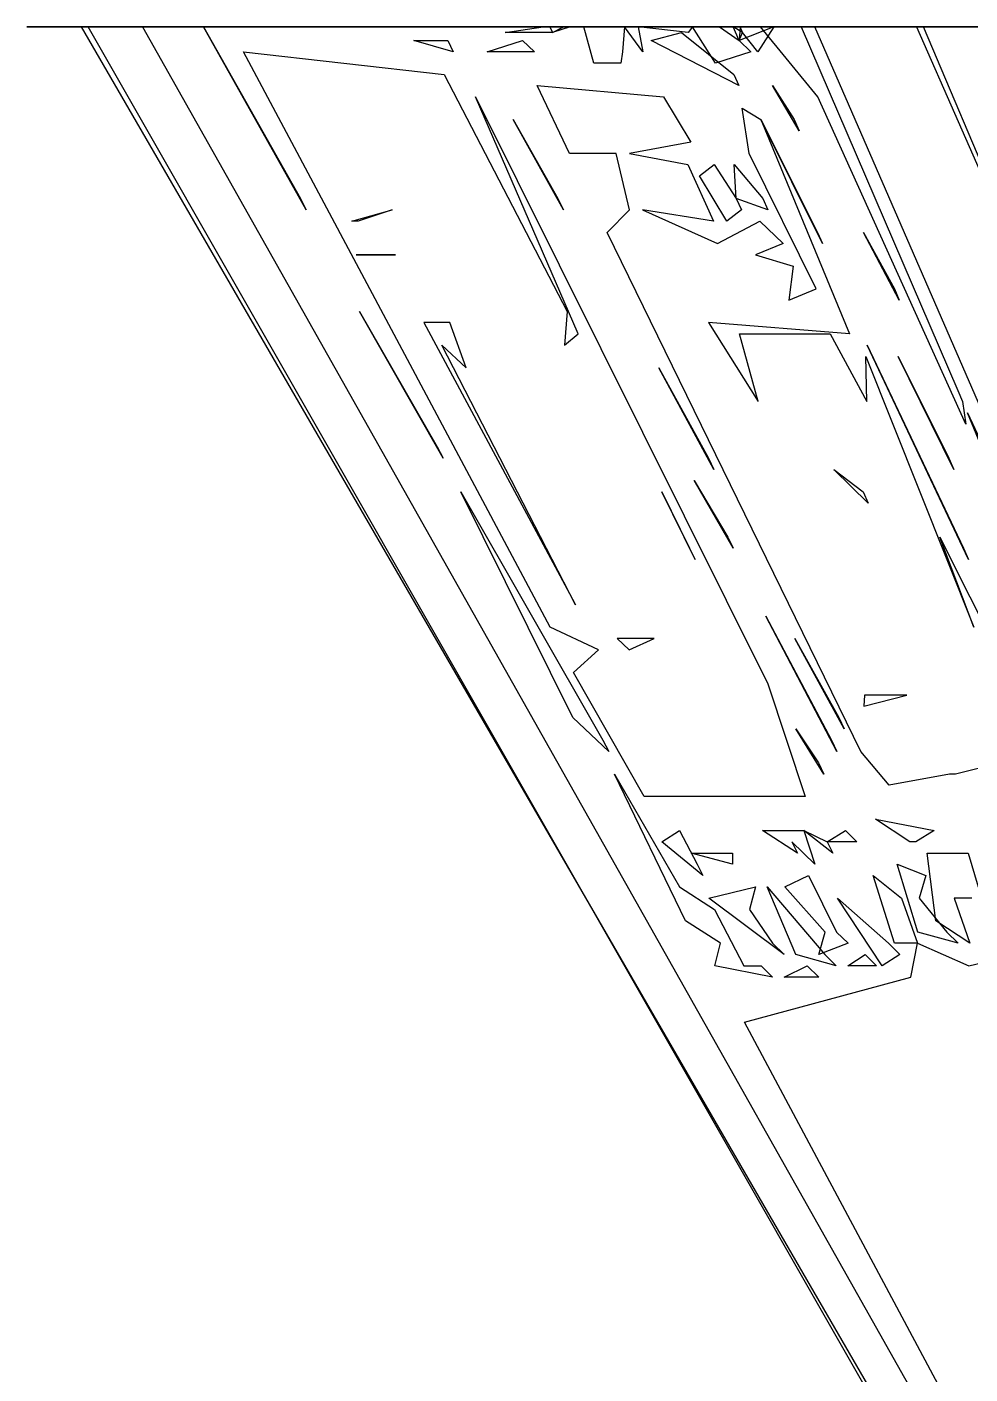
# Model space of a CAD drawing. Extents: x -11089 to 11068, y 2036 to 20000.
# Drawn here: x -11089 to -8076, y 15696 to 20000 of the extents above; entities that cross this region are included whole.
import ezdxf

# ---------------------------------------------------------------- set-up
doc = ezdxf.new("R2010")
doc.units = 0

msp = doc.modelspace()

# ---------------------------------------------------------------- linework, layer by layer
for p, q in [((-10937.5, 20000, 3407.1429), (-11089.4097, 20000, 3430.9524)), ((-11089.4097, 20000, 3430.9524), (-10959.2014, 20000, 3419.0476)), ((-10959.2014, 20000, 3597.619), (-11089.4097, 20000, 3609.5238)), ((-11089.4097, 20000, 3609.5238), (-11067.7083, 20000, 3597.619)), ((-11067.7083, 20000, 3597.619), (-10959.2014, 20000, 3597.619)), ((-10937.5, 20000, 2966.6667), (-11046.0069, 20000, 2942.8571)), ((-11046.0069, 20000, 2942.8571), (-10937.5, 20000, 2919.0476)), ((-10937.5, 20000, 3514.2857), (-11024.3056, 20000, 3526.1905)), ((-11024.3056, 20000, 3526.1905), (-11002.6042, 20000, 3514.2857)), ((-11002.6042, 20000, 3514.2857), (-10937.5, 20000, 3514.2857)), ((-10828.9931, 20000, 2930.9524), (-10980.9028, 20000, 3085.7143)), ((-10980.9028, 20000, 3085.7143), (-10937.5, 20000, 2966.6667)), ((-10959.2014, 20000, 3419.0476), (-10937.5, 20000, 3407.1429)), ((-10937.5, 20000, 4776.1905), (-10959.2014, 20000, 4716.6667)), ((-10959.2014, 20000, 4716.6667), (-10894.0972, 20000, 4728.5714)), ((-10828.9931, 20000, 4538.0952), (-10959.2014, 20000, 4466.6667)), ((-10959.2014, 20000, 4466.6667), (-10915.7986, 20000, 4490.4762)), ((-10937.5, 20000, 4419.0476), (-10959.2014, 20000, 4371.4286)), ((-10959.2014, 20000, 4371.4286), (-10894.0972, 20000, 4347.619)), ((-10894.0972, 20000, 4347.619), (-10959.2014, 20000, 4323.8095)), ((-10959.2014, 20000, 4323.8095), (-10828.9931, 20000, 4335.7143)), ((-10937.5, 20000, 2919.0476), (-10915.7986, 20000, 2788.0952)), ((-10416.6667, 20000, 4776.1905), (-10937.5, 20000, 4776.1905)), ((-10894.0972, 20000, 4430.9524), (-10937.5, 20000, 4419.0476)), ((-10915.7986, 20000, 2788.0952), (-7466.5819, 14043.2692)), ((-10872.3958, 20000, 4657.1429), (-10915.7986, 20000, 4585.7143)), ((-10915.7986, 20000, 4585.7143), (-10828.9931, 20000, 4538.0952)), ((-10915.7986, 20000, 4490.4762), (-10828.9931, 20000, 4407.1429)), ((-10785.5903, 20000, 3966.6667), (-10915.7986, 20000, 3978.5714)), ((-10915.7986, 20000, 3978.5714), (-10785.5903, 20000, 3942.8571)), ((-6087.4691, 11591.3462), (-10894.0972, 20000, 2764.2857)), ((-10894.0972, 20000, 2764.2857), (-10894.0972, 20000, 2919.0476)), ((-10894.0972, 20000, 2919.0476), (-10828.9931, 20000, 2930.9524)), ((-10894.0972, 20000, 4728.5714), (-10872.3958, 20000, 4657.1429)), ((-10872.3958, 20000, 4383.3333), (-10894.0972, 20000, 4430.9524)), ((-10828.9931, 20000, 4335.7143), (-10894.0972, 20000, 4240.4762)), ((-10894.0972, 20000, 4240.4762), (-10807.2917, 20000, 4264.2857)), ((-10720.4861, 20000, 3502.381), (-10872.3958, 20000, 3514.2857)), ((-10872.3958, 20000, 3514.2857), (-10850.6944, 20000, 3502.381)), ((-10828.9931, 20000, 4407.1429), (-10872.3958, 20000, 4383.3333)), ((-10850.6944, 20000, 3502.381), (-10720.4861, 20000, 3502.381)), ((-10742.1875, 20000, 3561.9048), (-10850.6944, 20000, 3561.9048)), ((-10850.6944, 20000, 3561.9048), (-10828.9931, 20000, 3550)), ((-10785.5903, 20000, 4204.7619), (-10850.6944, 20000, 4157.1429)), ((-10850.6944, 20000, 4157.1429), (-10742.1875, 20000, 4085.7143)), ((-10828.9931, 20000, 3550), (-10742.1875, 20000, 3561.9048)), ((-10785.5903, 20000, 3942.8571), (-10828.9931, 20000, 3919.0476)), ((-10828.9931, 20000, 3919.0476), (-10568.5764, 20000, 3883.3333)), ((-10807.2917, 20000, 4264.2857), (-10785.5903, 20000, 4204.7619)), ((-10742.1875, 20000, 4085.7143), (-10785.5903, 20000, 3966.6667)), ((-10655.3819, 20000, 2823.8095), (-10720.4861, 20000, 2800)), ((-10720.4861, 20000, 2800), (-6423.4442, 12384.6154)), ((-10698.7847, 20000, 3145.2381), (-10720.4861, 20000, 3264.2857)), ((-10720.4861, 20000, 3264.2857), (-10698.7847, 20000, 3157.1429)), ((-10525.1736, 20000, 3776.1905), (-10720.4861, 20000, 3764.2857)), ((-10720.4861, 20000, 3764.2857), (-10698.7847, 20000, 3752.381)), ((-10611.9792, 20000, 4633.3333), (-10720.4861, 20000, 4680.9524)), ((-10720.4861, 20000, 4680.9524), (-10698.7847, 20000, 4764.2857)), ((-10698.7847, 20000, 3157.1429), (-10698.7847, 20000, 3145.2381)), ((-10698.7847, 20000, 3752.381), (-10525.1736, 20000, 3776.1905)), ((-10546.875, 20000, 4383.3333), (-10698.7847, 20000, 4419.0476)), ((-10698.7847, 20000, 4419.0476), (-10677.0833, 20000, 4490.4762)), ((-10698.7847, 20000, 4764.2857), (-10481.7708, 20000, 4764.2857)), ((-10677.0833, 20000, 4490.4762), (-10525.1736, 20000, 4502.381)), ((-10026.0417, 20000, 2716.6667), (-10655.3819, 20000, 2823.8095)), ((-10481.7708, 20000, 4502.381), (-10655.3819, 20000, 4514.2857)), ((-10655.3819, 20000, 4514.2857), (-10611.9792, 20000, 4633.3333)), ((-10546.875, 20000, 1776.1905), (-10633.6806, 20000, 2752.381)), ((-10633.6806, 20000, 2752.381), (-9331.5972, 20000, 2550)), ((-10546.875, 20000, 4002.381), (-10633.6806, 20000, 4026.1905)), ((-10633.6806, 20000, 4026.1905), (-10329.8611, 20000, 4026.1905)), ((-10481.7708, 20000, 4121.4286), (-10633.6806, 20000, 4133.3333)), ((-10633.6806, 20000, 4133.3333), (-10481.7708, 20000, 4145.2381)), ((-10568.5764, 20000, 4145.2381), (-10633.6806, 20000, 4228.5714)), ((-10633.6806, 20000, 4228.5714), (-10633.6806, 20000, 4300)), ((-10633.6806, 20000, 4300), (-10568.5764, 20000, 4311.9048)), ((-10568.5764, 20000, 4311.9048), (-10633.6806, 20000, 4359.5238)), ((-10633.6806, 20000, 4359.5238), (-10546.875, 20000, 4383.3333)), ((-10568.5764, 20000, 3930.9524), (-10611.9792, 20000, 3966.6667)), ((-10611.9792, 20000, 3966.6667), (-10460.0694, 20000, 3966.6667)), ((-10568.5764, 20000, 3061.9048), (-10590.2778, 20000, 2919.0476)), ((-10590.2778, 20000, 2919.0476), (-10525.1736, 20000, 2895.2381)), ((-10546.875, 20000, 2990.4762), (-10568.5764, 20000, 3061.9048)), ((-10481.7708, 20000, 1621.4286), (-10568.5764, 20000, 1633.3333)), ((-10568.5764, 20000, 1633.3333), (-10568.5764, 20000, 1752.381)), ((-10568.5764, 20000, 1752.381), (-10308.1597, 20000, 1752.381)), ((-10568.5764, 20000, 3585.7143), (-10329.8611, 20000, 3585.7143)), ((-10329.8611, 20000, 3585.7143), (-10568.5764, 20000, 3597.619)), ((-10568.5764, 20000, 3597.619), (-10568.5764, 20000, 3585.7143)), ((-10568.5764, 20000, 3883.3333), (-9917.5347, 20000, 3930.9524)), ((-10438.3681, 20000, 3835.7143), (-10568.5764, 20000, 3835.7143)), ((-10568.5764, 20000, 3835.7143), (-10416.6667, 20000, 3788.0952)), ((-10481.7708, 20000, 3942.8571), (-10568.5764, 20000, 3930.9524)), ((-10481.7708, 20000, 4145.2381), (-10568.5764, 20000, 4145.2381)), ((-10525.1736, 20000, 4502.381), (-10568.5764, 20000, 4466.6667)), ((-10568.5764, 20000, 4466.6667), (-10308.1597, 20000, 4430.9524)), ((-10394.9653, 20000, 4597.619), (-10568.5764, 20000, 4585.7143)), ((-10568.5764, 20000, 4585.7143), (-10351.5625, 20000, 4573.8095)), ((-9483.5069, 20000, 2823.8095), (-10546.875, 20000, 2990.4762)), ((-9244.7917, 20000, 1692.8571), (-10546.875, 20000, 1776.1905)), ((-10546.875, 20000, 3954.7619), (-10481.7708, 20000, 3942.8571)), ((-10525.1736, 20000, 3954.7619), (-10546.875, 20000, 3954.7619)), ((-10525.1736, 20000, 4002.381), (-10546.875, 20000, 4002.381)), ((-10460.0694, 20000, 4085.7143), (-10546.875, 20000, 4097.619)), ((-10546.875, 20000, 4097.619), (-10481.7708, 20000, 4121.4286)), ((-10481.7708, 20000, 4764.2857), (-10546.875, 20000, 4669.0476)), ((-10546.875, 20000, 4669.0476), (-10351.5625, 20000, 4657.1429)), ((-10525.1736, 20000, 2895.2381), (-9049.4792, 20000, 2657.1429)), ((-10196.7001, 19415.8654), (-10525.1736, 20000, 1621.4286)), ((-10525.1736, 20000, 1621.4286), (-10215.6367, 19451.9231)), ((-10460.0694, 20000, 3966.6667), (-10525.1736, 20000, 3954.7619)), ((-10416.6667, 20000, 3990.4762), (-10525.1736, 20000, 4002.381)), ((-9874.1319, 20000, 4609.5238), (-10503.4722, 20000, 4680.9524)), ((-10503.4722, 20000, 4680.9524), (-10373.2639, 20000, 4764.2857)), ((-10004.3403, 20000, 3704.7619), (-10503.4722, 20000, 3740.4762)), ((-10503.4722, 20000, 3740.4762), (-10243.0556, 20000, 3716.6667)), ((-10351.5625, 20000, 3788.0952), (-10503.4722, 20000, 3811.9048)), ((-10503.4722, 20000, 3811.9048), (-10438.3681, 20000, 3835.7143)), ((-10373.2639, 20000, 1728.5714), (-10481.7708, 20000, 1740.4762)), ((-10481.7708, 20000, 1740.4762), (-10481.7708, 20000, 1657.1429)), ((-10481.7708, 20000, 1657.1429), (-10416.6667, 20000, 1645.2381)), ((-10460.0694, 20000, 1621.4286), (-10481.7708, 20000, 1621.4286)), ((-10481.7708, 20000, 3621.4286), (-10373.2639, 20000, 3621.4286)), ((-10460.0694, 20000, 3633.3333), (-10481.7708, 20000, 3621.4286)), ((-10373.2639, 20000, 4085.7143), (-10481.7708, 20000, 4061.9048)), ((-10481.7708, 20000, 4061.9048), (-10460.0694, 20000, 4085.7143)), ((-10438.3681, 20000, 4454.7619), (-10481.7708, 20000, 4502.381)), ((-10351.5625, 20000, 1657.1429), (-10460.0694, 20000, 1704.7619)), ((-10460.0694, 20000, 1704.7619), (-10373.2639, 20000, 1728.5714)), ((-10416.6667, 20000, 1645.2381), (-10460.0694, 20000, 1621.4286)), ((-10373.2639, 20000, 3621.4286), (-10460.0694, 20000, 3633.3333)), ((-10308.1597, 20000, 4192.8571), (-10460.0694, 20000, 4180.9524)), ((-10460.0694, 20000, 4180.9524), (-10264.7569, 20000, 4169.0476)), ((-10243.0556, 20000, 3716.6667), (-10438.3681, 20000, 3680.9524)), ((-10438.3681, 20000, 3680.9524), (-10264.7569, 20000, 3669.0476)), ((-10329.8611, 20000, 4026.1905), (-10438.3681, 20000, 4014.2857)), ((-10438.3681, 20000, 4014.2857), (-10416.6667, 20000, 3990.4762)), ((-10308.1597, 20000, 4430.9524), (-10438.3681, 20000, 4454.7619)), ((-10351.5625, 20000, 4657.1429), (-10438.3681, 20000, 4645.2381)), ((-10438.3681, 20000, 4645.2381), (-10351.5625, 20000, 4633.3333)), ((-10351.5625, 20000, 4633.3333), (-10438.3681, 20000, 4621.4286)), ((-10438.3681, 20000, 4621.4286), (-10394.9653, 20000, 4597.619)), ((-10373.2639, 20000, 4764.2857), (-10416.6667, 20000, 4776.1905)), ((-10416.6667, 20000, 3788.0952), (-10394.9653, 20000, 3776.1905)), ((-10394.9653, 20000, 3776.1905), (-9982.6389, 20000, 3811.9048)), ((-10264.7569, 20000, 4061.9048), (-10394.9653, 20000, 4073.8095)), ((-10394.9653, 20000, 4073.8095), (-10286.4583, 20000, 4073.8095)), ((-10177.9514, 20000, 4073.8095), (-10394.9653, 20000, 4121.4286)), ((-10394.9653, 20000, 4121.4286), (-10373.2639, 20000, 4085.7143)), ((-10221.3542, 20000, 4216.6667), (-10394.9653, 20000, 4228.5714)), ((-10394.9653, 20000, 4228.5714), (-10308.1597, 20000, 4192.8571)), ((-10308.1597, 20000, 1752.381), (-10351.5625, 20000, 1657.1429)), ((-10329.8611, 20000, 3823.8095), (-10351.5625, 20000, 3788.0952)), ((-10351.5625, 20000, 4573.8095), (-10329.8611, 20000, 4609.5238)), ((-10199.6528, 20000, 4371.4286), (-10351.5625, 20000, 4371.4286)), ((-10351.5625, 20000, 4371.4286), (-10069.4444, 20000, 4323.8095)), ((-10112.8472, 20000, 4085.7143), (-10351.5625, 20000, 4145.2381)), ((-10351.5625, 20000, 4145.2381), (-10199.6528, 20000, 4121.4286)), ((-10199.6528, 20000, 3800), (-10329.8611, 20000, 3823.8095)), ((-10329.8611, 20000, 4609.5238), (-10286.4583, 20000, 4573.8095)), ((-10177.9514, 20000, 1669.0476), (-10308.1597, 20000, 1716.6667)), ((-10308.1597, 20000, 1716.6667), (-10221.3542, 20000, 1740.4762)), ((-10199.6528, 20000, 4538.0952), (-10308.1597, 20000, 4550)), ((-10308.1597, 20000, 4550), (-10221.3542, 20000, 4538.0952)), ((-10221.3542, 20000, 4538.0952), (-10308.1597, 20000, 4514.2857)), ((-10308.1597, 20000, 4514.2857), (-10286.4583, 20000, 4502.381)), ((-10286.4583, 20000, 4073.8095), (-10264.7569, 20000, 4061.9048)), ((-10286.4583, 20000, 4573.8095), (-10112.8472, 20000, 4573.8095)), ((-10286.4583, 20000, 4502.381), (-10199.6528, 20000, 4538.0952)), ((-10264.7569, 20000, 3669.0476), (-10243.0556, 20000, 3657.1429)), ((-10112.8472, 20000, 3942.8571), (-10264.7569, 20000, 3954.7619)), ((-10264.7569, 20000, 3954.7619), (-10134.5486, 20000, 3954.7619)), ((-10112.8472, 20000, 4050), (-10264.7569, 20000, 4050)), ((-10264.7569, 20000, 4050), (-10134.5486, 20000, 4061.9048)), ((-10069.4444, 20000, 4323.8095), (-10264.7569, 20000, 4300)), ((-10264.7569, 20000, 4300), (-10221.3542, 20000, 4216.6667)), ((-10264.7569, 20000, 4169.0476), (-10243.0556, 20000, 4204.7619)), ((-10199.6528, 20000, 4764.2857), (-10264.7569, 20000, 4752.381)), ((-10264.7569, 20000, 4752.381), (-10047.7431, 20000, 4669.0476)), ((-10243.0556, 20000, 3657.1429), (-9982.6389, 20000, 3657.1429)), ((-9982.6389, 20000, 3657.1429), (-10243.0556, 20000, 3692.8571)), ((-10243.0556, 20000, 3692.8571), (-10004.3403, 20000, 3704.7619)), ((-10134.5486, 20000, 4478.5714), (-10243.0556, 20000, 4466.6667)), ((-10243.0556, 20000, 4466.6667), (-10134.5486, 20000, 4466.6667)), ((-10069.4444, 20000, 4454.7619), (-10243.0556, 20000, 4442.8571)), ((-10243.0556, 20000, 4442.8571), (-10134.5486, 20000, 4419.0476)), ((-10243.0556, 20000, 4204.7619), (-9917.5347, 20000, 4240.4762)), ((-10221.3542, 20000, 1740.4762), (-10177.9514, 20000, 1680.9524)), ((-10177.9514, 20000, 3871.4286), (-10221.3542, 20000, 3859.5238)), ((-10221.3542, 20000, 3859.5238), (-10069.4444, 20000, 3847.619)), ((-10134.5486, 20000, 4419.0476), (-10221.3542, 20000, 4395.2381)), ((-10221.3542, 20000, 4395.2381), (-10199.6528, 20000, 4371.4286)), ((-10069.4444, 20000, 3847.619), (-10199.6528, 20000, 3800)), ((-10112.8472, 20000, 3978.5714), (-10199.6528, 20000, 4026.1905)), ((-10199.6528, 20000, 4026.1905), (-10026.0417, 20000, 4002.381)), ((-10199.6528, 20000, 4121.4286), (-10177.9514, 20000, 4085.7143)), ((-10177.9514, 20000, 4716.6667), (-10199.6528, 20000, 4764.2857)), ((-10091.1458, 20000, 1716.6667), (-10177.9514, 20000, 1728.5714)), ((-10177.9514, 20000, 1728.5714), (-10069.4444, 20000, 1740.4762)), ((-10177.9514, 20000, 1680.9524), (-10177.9514, 20000, 1669.0476)), ((-9960.9375, 20000, 3847.619), (-10177.9514, 20000, 3871.4286)), ((-10177.9514, 20000, 4085.7143), (-10177.9514, 20000, 4073.8095)), ((-10069.4444, 20000, 4371.4286), (-10177.9514, 20000, 4371.4286)), ((-10177.9514, 20000, 4371.4286), (-10091.1458, 20000, 4383.3333)), ((-10091.1458, 20000, 4776.1905), (-10177.9514, 20000, 4716.6667)), ((-10134.5486, 20000, 3954.7619), (-10112.8472, 20000, 3942.8571)), ((-10134.5486, 20000, 4061.9048), (-10112.8472, 20000, 4050)), ((-10112.8472, 20000, 4573.8095), (-10134.5486, 20000, 4478.5714)), ((-10134.5486, 20000, 4466.6667), (-10112.8472, 20000, 4514.2857)), ((-10047.7431, 20000, 4692.8571), (-10134.5486, 20000, 4692.8571)), ((-10134.5486, 20000, 4692.8571), (-10091.1458, 20000, 4776.1905)), ((-10047.7431, 20000, 1657.1429), (-10112.8472, 20000, 1657.1429)), ((-10112.8472, 20000, 1657.1429), (-10091.1458, 20000, 1716.6667)), ((-10047.7431, 20000, 3990.4762), (-10112.8472, 20000, 3978.5714)), ((-10112.8472, 20000, 4514.2857), (-10069.4444, 20000, 4454.7619)), ((-10026.0417, 20000, 4180.9524), (-10112.8472, 20000, 4085.7143)), ((-10091.1458, 20000, 4383.3333), (-10069.4444, 20000, 4371.4286)), ((-10069.4444, 20000, 1740.4762), (-10047.7431, 20000, 1669.0476)), ((-9895.8333, 20000, 4335.7143), (-10069.4444, 20000, 4383.3333)), ((-10069.4444, 20000, 4383.3333), (-9939.2361, 20000, 4454.7619)), ((-10047.7431, 20000, 1669.0476), (-10047.7431, 20000, 1657.1429)), ((-10026.0417, 20000, 4002.381), (-10047.7431, 20000, 3990.4762)), ((-10047.7431, 20000, 4657.1429), (-10047.7431, 20000, 4692.8571)), ((-10047.7431, 20000, 4669.0476), (-10047.7431, 20000, 4657.1429)), ((-9982.6389, 20000, 2740.4762), (-10026.0417, 20000, 2716.6667)), ((-9895.8333, 20000, 4204.7619), (-10026.0417, 20000, 4180.9524)), ((-9939.2361, 20000, 4454.7619), (-10026.0417, 20000, 4454.7619)), ((-10026.0417, 20000, 4454.7619), (-10004.3403, 20000, 4550)), ((-9939.2361, 20000, 4561.9048), (-10026.0417, 20000, 4597.619)), ((-10026.0417, 20000, 4597.619), (-9917.5347, 20000, 4609.5238)), ((-9917.5347, 20000, 1669.0476), (-10004.3403, 20000, 1669.0476)), ((-10004.3403, 20000, 1669.0476), (-10004.3403, 20000, 1716.6667)), ((-10004.3403, 20000, 1716.6667), (-9939.2361, 20000, 1728.5714)), ((-10004.3403, 20000, 4550), (-9895.8333, 20000, 4526.1905)), ((-9939.2361, 20000, 2704.7619), (-9982.6389, 20000, 2740.4762)), ((-9982.6389, 20000, 3811.9048), (-9960.9375, 20000, 3847.619)), ((-9939.2361, 20000, 3942.8571), (-9982.6389, 20000, 4002.381)), ((-9982.6389, 20000, 4002.381), (-9982.6389, 20000, 4157.1429)), ((-9982.6389, 20000, 4157.1429), (-9895.8333, 20000, 4204.7619)), ((-8962.6736, 20000, 2550), (-9939.2361, 20000, 2704.7619)), ((-9939.2361, 20000, 1728.5714), (-9852.4306, 20000, 1692.8571)), ((-9830.7292, 20000, 4692.8571), (-9939.2361, 20000, 4680.9524)), ((-9939.2361, 20000, 4680.9524), (-9830.7292, 20000, 4645.2381)), ((-9895.8333, 20000, 3954.7619), (-9939.2361, 20000, 3942.8571)), ((-9917.5347, 20000, 4573.8095), (-9939.2361, 20000, 4561.9048)), ((-9895.8333, 20000, 1680.9524), (-9917.5347, 20000, 1669.0476)), ((-9917.5347, 20000, 3930.9524), (-9830.7292, 20000, 3859.5238)), ((-9852.4306, 20000, 4169.0476), (-9917.5347, 20000, 3966.6667)), ((-9917.5347, 20000, 3966.6667), (-9895.8333, 20000, 3954.7619)), ((-9917.5347, 20000, 4240.4762), (-9895.8333, 20000, 4204.7619)), ((-9895.8333, 20000, 4526.1905), (-9917.5347, 20000, 4347.619)), ((-9917.5347, 20000, 4347.619), (-9895.8333, 20000, 4335.7143)), ((-9917.5347, 20000, 4609.5238), (-9917.5347, 20000, 4573.8095)), ((-9852.4306, 20000, 1692.8571), (-9895.8333, 20000, 1680.9524)), ((-9765.625, 20000, 1692.8571), (-9895.8333, 20000, 1716.6667)), ((-9895.8333, 20000, 1716.6667), (-9722.2222, 20000, 1716.6667)), ((-9895.8333, 20000, 4204.7619), (-9852.4306, 20000, 4169.0476)), ((-9830.7292, 20000, 4645.2381), (-9874.1319, 20000, 4609.5238)), ((-9743.9236, 20000, 1669.0476), (-9852.4306, 20000, 1645.2381)), ((-9852.4306, 20000, 1645.2381), (-9809.0278, 20000, 1692.8571)), ((-9830.7292, 20000, 3859.5238), (-9852.4306, 20000, 3716.6667)), ((-9852.4306, 20000, 3716.6667), (-9722.2222, 20000, 3680.9524)), ((-9743.9236, 20000, 4657.1429), (-9852.4306, 20000, 4657.1429)), ((-9852.4306, 20000, 4657.1429), (-9765.625, 20000, 4669.0476)), ((-9809.0278, 20000, 4776.1905), (-9830.7292, 20000, 4692.8571)), ((-9700.5208, 20000, 3704.7619), (-9830.7292, 20000, 3752.381)), ((-9830.7292, 20000, 3752.381), (-9570.3125, 20000, 3728.5714)), ((-9722.2222, 20000, 4109.5238), (-9830.7292, 20000, 4252.381)), ((-9830.7292, 20000, 4252.381), (-9678.8194, 20000, 4311.9048)), ((-9678.8194, 20000, 4311.9048), (-9830.7292, 20000, 4395.2381)), ((-9830.7292, 20000, 4395.2381), (-9765.625, 20000, 4430.9524)), ((-9765.625, 20000, 4430.9524), (-9830.7292, 20000, 4526.1905)), ((-9830.7292, 20000, 4526.1905), (-9787.3264, 20000, 4550)), ((-9809.0278, 20000, 1692.8571), (-9787.3264, 20000, 1680.9524)), ((-9722.2222, 20000, 4764.2857), (-9809.0278, 20000, 4776.1905)), ((-9787.3264, 20000, 1680.9524), (-9743.9236, 20000, 1669.0476)), ((-9765.625, 20000, 3930.9524), (-9787.3264, 20000, 4050)), ((-9787.3264, 20000, 4050), (-9722.2222, 20000, 4109.5238)), ((-9787.3264, 20000, 4550), (-9461.8056, 20000, 4550)), ((-9743.9236, 20000, 1692.8571), (-9765.625, 20000, 1692.8571)), ((-9722.2222, 20000, 3680.9524), (-9765.625, 20000, 3633.3333)), ((-9765.625, 20000, 3633.3333), (-9309.8958, 20000, 3609.5238)), ((-9570.3125, 20000, 3919.0476), (-9765.625, 20000, 3930.9524)), ((-9613.7153, 20000, 4609.5238), (-9765.625, 20000, 4633.3333)), ((-9765.625, 20000, 4633.3333), (-9635.4167, 20000, 4621.4286)), ((-9765.625, 20000, 4669.0476), (-9743.9236, 20000, 4657.1429)), ((-9657.1181, 20000, 1645.2381), (-9743.9236, 20000, 1669.0476)), ((-9743.9236, 20000, 1669.0476), (-9657.1181, 20000, 1657.1429)), ((-9722.2222, 20000, 1716.6667), (-9743.9236, 20000, 1692.8571)), ((-9592.0139, 20000, 4716.6667), (-9743.9236, 20000, 4728.5714)), ((-9743.9236, 20000, 4728.5714), (-9722.2222, 20000, 4764.2857)), ((-9657.1181, 20000, 4573.8095), (-9743.9236, 20000, 4585.7143)), ((-9743.9236, 20000, 4585.7143), (-9635.4167, 20000, 4573.8095)), ((-9570.3125, 20000, 3526.1905), (-9722.2222, 20000, 3538.0952)), ((-9722.2222, 20000, 3538.0952), (-9526.9097, 20000, 3526.1905)), ((-9635.4167, 20000, 3800), (-9722.2222, 20000, 3811.9048)), ((-9722.2222, 20000, 3811.9048), (-9635.4167, 20000, 3811.9048)), ((-9570.3125, 20000, 3716.6667), (-9700.5208, 20000, 3704.7619)), ((-9678.8194, 20000, 3847.619), (-9700.5208, 20000, 3883.3333)), ((-9700.5208, 20000, 3883.3333), (-9613.7153, 20000, 3907.1429)), ((-9396.7014, 20000, 4657.1429), (-9700.5208, 20000, 4669.0476)), ((-9700.5208, 20000, 4669.0476), (-9592.0139, 20000, 4680.9524)), ((-9592.0139, 20000, 4776.1905), (-9678.8194, 20000, 4764.2857)), ((-9678.8194, 20000, 4764.2857), (-9483.5069, 20000, 4704.7619)), ((-9440.1042, 20000, 4442.8571), (-9678.8194, 20000, 4407.1429)), ((-9678.8194, 20000, 4407.1429), (-9657.1181, 20000, 4383.3333)), ((-9592.0139, 20000, 3847.619), (-9678.8194, 20000, 3847.619)), ((-9657.1181, 20000, 1657.1429), (-9657.1181, 20000, 1645.2381)), ((-9570.3125, 20000, 1633.3333), (-9657.1181, 20000, 1645.2381)), ((-9657.1181, 20000, 1645.2381), (-9613.7153, 20000, 1669.0476)), ((-9505.2083, 20000, 3657.1429), (-9657.1181, 20000, 3669.0476)), ((-9657.1181, 20000, 3669.0476), (-9526.9097, 20000, 3669.0476)), ((-9657.1181, 20000, 4383.3333), (-9440.1042, 20000, 4419.0476)), ((-9635.4167, 20000, 4573.8095), (-9657.1181, 20000, 4573.8095)), ((-9483.5069, 20000, 4704.7619), (-9635.4167, 20000, 4692.8571)), ((-9635.4167, 20000, 4692.8571), (-9592.0139, 20000, 4716.6667)), ((-9483.5069, 20000, 3788.0952), (-9635.4167, 20000, 3788.0952)), ((-9635.4167, 20000, 3788.0952), (-9548.6111, 20000, 3823.8095)), ((-9635.4167, 20000, 3811.9048), (-9635.4167, 20000, 3800)), ((-9548.6111, 20000, 4323.8095), (-9635.4167, 20000, 4300)), ((-9635.4167, 20000, 4300), (-9613.7153, 20000, 4288.0952)), ((-9635.4167, 20000, 4621.4286), (-9613.7153, 20000, 4609.5238)), ((-9613.7153, 20000, 1669.0476), (-9592.0139, 20000, 1657.1429)), ((-9613.7153, 20000, 3907.1429), (-9613.7153, 20000, 3859.5238)), ((-9613.7153, 20000, 3859.5238), (-9592.0139, 20000, 3847.619)), ((-9613.7153, 20000, 4288.0952), (-9548.6111, 20000, 4288.0952)), ((-9592.0139, 20000, 1657.1429), (-9548.6111, 20000, 1704.7619)), ((-9526.9097, 20000, 3526.1905), (-9592.0139, 20000, 3490.4762)), ((-9592.0139, 20000, 3490.4762), (-9526.9097, 20000, 3478.5714)), ((-9418.4028, 20000, 4692.8571), (-9592.0139, 20000, 4776.1905)), ((-9592.0139, 20000, 4680.9524), (-9570.3125, 20000, 4669.0476)), ((-9548.6111, 20000, 1704.7619), (-9570.3125, 20000, 1633.3333)), ((-9440.1042, 20000, 3478.5714), (-9570.3125, 20000, 3573.8095)), ((-9570.3125, 20000, 3573.8095), (-9570.3125, 20000, 3526.1905)), ((-9570.3125, 20000, 3728.5714), (-9570.3125, 20000, 3716.6667)), ((-9548.6111, 20000, 3835.7143), (-9570.3125, 20000, 3919.0476)), ((-9570.3125, 20000, 4669.0476), (-9396.7014, 20000, 4657.1429)), ((-9561.6992, 19982), (-9440.1042, 20000, 1633.3333)), ((-9409.9262, 19982), (-9561.6992, 19982)), ((-9114.5833, 20000, 3430.9524), (-9548.6111, 20000, 3442.8571)), ((-9548.6111, 20000, 3442.8571), (-9526.9097, 20000, 3430.9524)), ((-9548.6111, 20000, 3823.8095), (-9483.5069, 20000, 3800)), ((-9483.5069, 20000, 3871.4286), (-9548.6111, 20000, 3835.7143)), ((-9548.6111, 20000, 4288.0952), (-9548.6111, 20000, 4323.8095)), ((-9526.9097, 20000, 3430.9524), (-9114.5833, 20000, 3430.9524)), ((-9526.9097, 20000, 3478.5714), (-9505.2083, 20000, 3466.6667)), ((-9526.9097, 20000, 3669.0476), (-9505.2083, 20000, 3657.1429)), ((-9505.2083, 20000, 3466.6667), (-8897.5694, 20000, 3490.4762)), ((-9266.4931, 20000, 3776.1905), (-9505.2083, 20000, 3835.7143)), ((-9505.2083, 20000, 3835.7143), (-9440.1042, 20000, 3847.619)), ((-9201.3889, 20000, 2740.4762), (-9483.5069, 20000, 2823.8095)), ((-9375, 20000, 3692.8571), (-9483.5069, 20000, 3692.8571)), ((-9483.5069, 20000, 3692.8571), (-9396.7014, 20000, 3728.5714)), ((-9483.5069, 20000, 3800), (-9483.5069, 20000, 3788.0952)), ((-9440.1042, 20000, 3847.619), (-9483.5069, 20000, 3871.4286)), ((-9266.4931, 20000, 3550), (-9461.8056, 20000, 3561.9048)), ((-9461.8056, 20000, 3561.9048), (-9375, 20000, 3526.1905)), ((-9461.8056, 20000, 4550), (-9375, 20000, 4502.381)), ((-9440.1042, 20000, 1633.3333), (-9418.4028, 20000, 1609.5238)), ((-8897.5694, 20000, 3490.4762), (-9440.1042, 20000, 3478.5714)), ((-9396.7014, 20000, 3728.5714), (-9440.1042, 20000, 3764.2857)), ((-9440.1042, 20000, 3764.2857), (-9353.2986, 20000, 3788.0952)), ((-9375, 20000, 4502.381), (-9440.1042, 20000, 4442.8571)), ((-9440.1042, 20000, 4419.0476), (-9309.8958, 20000, 4371.4286)), ((-9266.4931, 20000, 4561.9048), (-9440.1042, 20000, 4561.9048)), ((-9440.1042, 20000, 4561.9048), (-9288.1944, 20000, 4573.8095)), ((-9418.4028, 20000, 1609.5238), (-9409.9262, 19982)), ((-9396.7014, 20000, 4740.4762), (-9418.4028, 20000, 4692.8571)), ((-9353.2986, 20000, 1609.5238), (-9409.9262, 19982)), ((-9409.9262, 19982), (-9375, 20000, 1657.1429)), ((-9396.7014, 20000, 3514.2857), (-9266.4931, 20000, 3550)), ((-9375, 20000, 3526.1905), (-9396.7014, 20000, 3514.2857)), ((-9006.0764, 20000, 4597.619), (-9396.7014, 20000, 4633.3333)), ((-9396.7014, 20000, 4633.3333), (-9201.3889, 20000, 4716.6667)), ((-9353.2986, 20000, 4704.7619), (-9396.7014, 20000, 4740.4762)), ((-9375, 20000, 1657.1429), (-9375, 20000, 1621.4286)), ((-9375, 20000, 1621.4286), (-9353.2986, 20000, 1609.5238)), ((-9353.2986, 20000, 3704.7619), (-9375, 20000, 3692.8571)), ((-9114.5833, 20000, 3692.8571), (-9375, 20000, 3692.8571)), ((-9375, 20000, 3692.8571), (-9244.7917, 20000, 3776.1905)), ((-9201.3889, 20000, 4716.6667), (-9353.2986, 20000, 4704.7619)), ((-9353.2986, 20000, 3788.0952), (-9266.4931, 20000, 3740.4762)), ((-9266.4931, 20000, 3740.4762), (-9353.2986, 20000, 3704.7619)), ((-9266.4931, 20000, 4395.2381), (-9353.2986, 20000, 4407.1429)), ((-9353.2986, 20000, 4407.1429), (-9201.3889, 20000, 4430.9524)), ((-9244.7917, 20000, 4478.5714), (-9353.2986, 20000, 4502.381)), ((-9353.2986, 20000, 4502.381), (-9244.7917, 20000, 4514.2857)), ((-9331.5972, 20000, 2550), (-9049.4792, 20000, 2550)), ((-9223.0903, 20000, 1609.5238), (-9331.5972, 20000, 1609.5238)), ((-9331.5972, 20000, 1609.5238), (-9331.5972, 20000, 1669.0476)), ((-9331.5972, 20000, 1669.0476), (-9309.8958, 20000, 1633.3333)), ((-9277.7611, 19884.6154), (-9309.8958, 20000, 1609.5238)), ((-9309.8958, 20000, 1609.5238), (-9223.0903, 20000, 1609.5238)), ((-9309.8958, 20000, 1633.3333), (-9223.0903, 20000, 1633.3333)), ((-9309.8958, 20000, 3609.5238), (-9288.1944, 20000, 3597.619)), ((-9309.8958, 20000, 4371.4286), (-9266.4931, 20000, 4395.2381)), ((-9288.1944, 20000, 3597.619), (-8897.5694, 20000, 3609.5238)), ((-9288.1944, 20000, 4573.8095), (-9266.4931, 20000, 4561.9048)), ((-9049.4792, 20000, 3740.4762), (-9266.4931, 20000, 3704.7619)), ((-9266.4931, 20000, 3704.7619), (-9136.2847, 20000, 3704.7619)), ((-9049.4792, 20000, 3788.0952), (-9266.4931, 20000, 3776.1905)), ((-9179.6875, 20000, 1716.6667), (-9244.7917, 20000, 1692.8571)), ((-9244.7917, 20000, 3776.1905), (-9049.4792, 20000, 3776.1905)), ((-9157.9861, 20000, 4133.3333), (-9244.7917, 20000, 4145.2381)), ((-9244.7917, 20000, 4145.2381), (-9071.1806, 20000, 3800)), ((-9244.7917, 20000, 4514.2857), (-9223.0903, 20000, 4478.5714)), ((-9223.0903, 20000, 4478.5714), (-9244.7917, 20000, 4478.5714)), ((-9201.3889, 20000, 4740.4762), (-9244.7917, 20000, 4764.2857)), ((-9244.7917, 20000, 4764.2857), (-9157.9861, 20000, 4752.381)), ((-9223.0903, 20000, 1633.3333), (-9201.3889, 20000, 1680.9524)), ((-9157.9861, 20000, 2764.2857), (-9201.3889, 20000, 2740.4762)), ((-9201.3889, 20000, 1680.9524), (-9114.5833, 20000, 1669.0476)), ((-9201.3889, 20000, 4430.9524), (-9157.9861, 20000, 4133.3333)), ((-9157.9861, 20000, 4776.1905), (-9201.3889, 20000, 4740.4762)), ((-9179.6875, 20000, 1609.5238), (-9186.5083, 19920.6731)), ((-9071.1806, 20000, 1680.9524), (-9179.6875, 20000, 1716.6667)), ((-9114.5833, 20000, 1669.0476), (-9179.6875, 20000, 1633.3333)), ((-9179.6875, 20000, 1633.3333), (-9092.8819, 20000, 1669.0476)), ((-9121.6624, 19920.6731), (-9179.6875, 20000, 1609.5238)), ((-9049.4792, 20000, 2716.6667), (-9157.9861, 20000, 2764.2857)), ((-9157.9861, 20000, 4704.7619), (-9092.8819, 20000, 4716.6667)), ((-9092.8819, 20000, 4716.6667), (-9157.9861, 20000, 4764.2857)), ((-9157.9861, 20000, 4764.2857), (-9027.7778, 20000, 4776.1905)), ((-9027.7778, 20000, 4776.1905), (-9157.9861, 20000, 4776.1905)), ((-9157.9861, 20000, 4752.381), (-9157.9861, 20000, 4716.6667)), ((-9157.9861, 20000, 4716.6667), (-9157.9861, 20000, 4704.7619)), ((-8976.2891, 19982), (-9136.2847, 20000, 1609.5238)), ((-9136.2847, 20000, 1609.5238), (-9121.6624, 19920.6731)), ((-9136.2847, 20000, 3704.7619), (-9114.5833, 20000, 3692.8571)), ((-9027.7778, 20000, 3728.5714), (-9136.2847, 20000, 3728.5714)), ((-9136.2847, 20000, 3728.5714), (-9049.4792, 20000, 3740.4762)), ((-9094.8643, 19956.7308), (-8997.9709, 19982)), ((-9092.8819, 20000, 1669.0476), (-9092.8819, 20000, 1621.4286)), ((-9092.8819, 20000, 1621.4286), (-8962.6736, 20000, 1633.3333)), ((-8919.2708, 20000, 1704.7619), (-9071.1806, 20000, 1680.9524)), ((-9071.1806, 20000, 3800), (-9049.4792, 20000, 3788.0952)), ((-9006.0764, 20000, 4442.8571), (-9071.1806, 20000, 4466.6667)), ((-9071.1806, 20000, 4466.6667), (-8984.375, 20000, 4454.7619)), ((-9006.0764, 20000, 2752.381), (-9049.4792, 20000, 2716.6667)), ((-9049.4792, 20000, 2657.1429), (-8962.6736, 20000, 2680.9524)), ((-9049.4792, 20000, 2550), (-8984.375, 20000, 2490.4762)), ((-8875.8681, 20000, 4085.7143), (-9049.4792, 20000, 4192.8571)), ((-9049.4792, 20000, 4192.8571), (-8919.2708, 20000, 4264.2857)), ((-9049.4792, 20000, 3776.1905), (-9049.4792, 20000, 3740.4762)), ((-9049.4792, 20000, 3740.4762), (-9027.7778, 20000, 3728.5714)), ((-8962.6736, 20000, 2680.9524), (-9006.0764, 20000, 2752.381)), ((-8897.5694, 20000, 1621.4286), (-9006.0764, 20000, 1657.1429)), ((-9006.0764, 20000, 1657.1429), (-8875.8681, 20000, 1669.0476)), ((-8789.0625, 20000, 4335.7143), (-9006.0764, 20000, 4347.619)), ((-9006.0764, 20000, 4347.619), (-9006.0764, 20000, 4407.1429)), ((-9006.0764, 20000, 4407.1429), (-8897.5694, 20000, 4407.1429)), ((-8897.5694, 20000, 4478.5714), (-9006.0764, 20000, 4514.2857)), ((-9006.0764, 20000, 4514.2857), (-8940.9722, 20000, 4526.1905)), ((-8940.9722, 20000, 4526.1905), (-9006.0764, 20000, 4597.619)), ((-8940.9722, 20000, 4002.381), (-9006.0764, 20000, 4038.0952)), ((-9006.0764, 20000, 4038.0952), (-8984.375, 20000, 4133.3333)), ((-8984.375, 20000, 4454.7619), (-9006.0764, 20000, 4442.8571)), ((-8997.9709, 19982), (-8830.196, 19848.5577)), ((-8984.375, 20000, 2490.4762), (-8962.6736, 20000, 2145.2381)), ((-8810.7639, 20000, 3811.9048), (-8984.375, 20000, 3835.7143)), ((-8984.375, 20000, 3835.7143), (-8897.5694, 20000, 3895.2381)), ((-8897.5694, 20000, 3895.2381), (-8984.375, 20000, 3954.7619)), ((-8984.375, 20000, 3954.7619), (-8854.1667, 20000, 4014.2857)), ((-8984.375, 20000, 4133.3333), (-8940.9722, 20000, 4061.9048)), ((-8962.6736, 20000, 1633.3333), (-8976.2891, 19982)), ((-8940.9722, 20000, 2966.6667), (-8962.6736, 20000, 2680.9524)), ((-8962.6736, 20000, 2680.9524), (-8919.2708, 20000, 2609.5238)), ((-8919.2708, 20000, 2609.5238), (-8962.6736, 20000, 2550)), ((-8962.6736, 20000, 2145.2381), (-8919.2708, 20000, 2073.8095)), ((-8889.3897, 19884.6154), (-8962.6736, 20000, 1621.4286)), ((-8962.6736, 20000, 1621.4286), (-8897.5694, 20000, 1621.4286)), ((-8919.2708, 20000, 4264.2857), (-8962.6736, 20000, 4335.7143)), ((-8962.6736, 20000, 4335.7143), (-8897.5694, 20000, 4347.619)), ((-8897.5694, 20000, 4407.1429), (-8962.6736, 20000, 4442.8571)), ((-8962.6736, 20000, 4442.8571), (-8897.5694, 20000, 4478.5714)), ((-8962.6736, 20000, 4050), (-8940.9722, 20000, 4002.381)), ((-8940.9722, 20000, 4061.9048), (-8962.6736, 20000, 4050)), ((-8832.4653, 20000, 2669.0476), (-8940.9722, 20000, 2966.6667)), ((-8919.2708, 20000, 2395.2381), (-8940.9722, 20000, 2502.381)), ((-8940.9722, 20000, 2502.381), (-8919.2708, 20000, 2407.1429)), ((-8919.2708, 20000, 4014.2857), (-8940.9722, 20000, 4061.9048)), ((-8940.9722, 20000, 4061.9048), (-8875.8681, 20000, 4085.7143)), ((-8572.0486, 20000, 1633.3333), (-8919.2708, 20000, 1704.7619)), ((-8919.2708, 20000, 2073.8095), (-8919.2708, 20000, 2121.4286)), ((-8919.2708, 20000, 2121.4286), (-8854.1667, 20000, 2133.3333)), ((-8897.5694, 20000, 2169.0476), (-8919.2708, 20000, 2311.9048)), ((-8919.2708, 20000, 2311.9048), (-8897.5694, 20000, 2180.9524)), ((-8919.2708, 20000, 2407.1429), (-8919.2708, 20000, 2395.2381)), ((-8897.5694, 20000, 3609.5238), (-8919.2708, 20000, 3716.6667)), ((-8919.2708, 20000, 3716.6667), (-8875.8681, 20000, 3800)), ((-8854.1667, 20000, 4014.2857), (-8919.2708, 20000, 4014.2857)), ((-8897.5694, 20000, 2180.9524), (-8897.5694, 20000, 2169.0476)), ((-8897.5694, 20000, 4347.619), (-8789.0625, 20000, 4276.1905)), ((-8875.8681, 20000, 1669.0476), (-8813.3566, 19956.7308)), ((-8875.8681, 20000, 3800), (-8810.7639, 20000, 3811.9048)), ((-8854.1667, 20000, 2133.3333), (-8810.7639, 20000, 2026.1905)), ((-8723.9583, 20000, 4502.381), (-8854.1667, 20000, 4514.2857)), ((-8854.1667, 20000, 4514.2857), (-8789.0625, 20000, 4490.4762)), ((-8789.0625, 20000, 2490.4762), (-8832.4653, 20000, 2645.2381)), ((-8832.4653, 20000, 2645.2381), (-8550.3472, 20000, 2645.2381)), ((-8550.3472, 20000, 2645.2381), (-8832.4653, 20000, 2669.0476)), ((-8789.0625, 20000, 2061.9048), (-8832.4653, 20000, 2466.6667)), ((-8832.4653, 20000, 2466.6667), (-8246.5278, 20000, 2383.3333)), ((-8802.8342, 19982), (-8832.4653, 20000, 1645.2381)), ((-8832.4653, 20000, 1645.2381), (-8702.2569, 20000, 1609.5238)), ((-8813.3566, 19956.7308), (-8832.4653, 20000, 1645.2381)), ((-8832.4653, 20000, 1645.2381), (-8702.2569, 20000, 1609.5238)), ((-8702.2569, 20000, 1609.5238), (-8813.3566, 19956.7308)), ((-8810.7639, 20000, 1609.5238), (-8813.3566, 19956.7308)), ((-8813.3566, 19956.7308), (-8802.8342, 19982)), ((-8810.7639, 20000, 2026.1905), (-8723.9583, 20000, 2061.9048)), ((-8802.8342, 19982), (-8810.7639, 20000, 1609.5238)), ((-8810.7639, 20000, 4478.5714), (-8723.9583, 20000, 4502.381)), ((-8789.0625, 20000, 4490.4762), (-8810.7639, 20000, 4478.5714)), ((-8754.202, 19920.6731), (-8802.8342, 19982)), ((-8745.6597, 20000, 2514.2857), (-8789.0625, 20000, 2490.4762)), ((-8723.9583, 20000, 2061.9048), (-8789.0625, 20000, 2061.9048)), ((-8789.0625, 20000, 4276.1905), (-8789.0625, 20000, 4335.7143)), ((-8702.2569, 20000, 1609.5238), (-8754.202, 19920.6731)), ((-8506.9444, 20000, 2454.7619), (-8745.6597, 20000, 2514.2857)), ((-8562.0665, 19776.4423), (-8745.6597, 20000, 1657.1429)), ((-8745.6597, 20000, 1657.1429), (-8615.4514, 20000, 1633.3333)), ((-8658.8542, 20000, 4002.381), (-8550.3472, 20000, 4002.381)), ((-8637.1528, 20000, 4002.381), (-8658.8542, 20000, 4002.381)), ((-8550.3472, 20000, 4002.381), (-8637.1528, 20000, 4002.381)), ((-8615.4514, 20000, 1633.3333), (-8115.2996, 18838.9423)), ((-7344.8716, 17180.2885), (-8572.0486, 20000, 1633.3333)), ((-8420.1389, 20000, 2478.5714), (-8506.9444, 20000, 2454.7619)), ((-8333.3333, 20000, 2609.5238), (-8506.9444, 20000, 2621.4286)), ((-8506.9444, 20000, 2621.4286), (-8398.4375, 20000, 2609.5238)), ((-8441.8403, 20000, 4026.1905), (-8311.6319, 20000, 4026.1905)), ((-8420.1389, 20000, 4026.1905), (-8441.8403, 20000, 4026.1905)), ((-8376.7361, 20000, 2442.8571), (-8420.1389, 20000, 2478.5714)), ((-8311.6319, 20000, 4026.1905), (-8420.1389, 20000, 4026.1905)), ((-8398.4375, 20000, 2609.5238), (-8376.7361, 20000, 2597.619)), ((-8159.7222, 20000, 3847.619), (-8398.4375, 20000, 3859.5238)), ((-8398.4375, 20000, 3859.5238), (-8246.5278, 20000, 3859.5238)), ((-8268.2292, 20000, 2502.381), (-8376.7361, 20000, 2442.8571)), ((-8376.7361, 20000, 2597.619), (-8333.3333, 20000, 2609.5238)), ((-8138.0208, 20000, 2430.9524), (-8268.2292, 20000, 2502.381)), ((-8246.5278, 20000, 2383.3333), (-6533.0518, 16098.5577)), ((-8246.5278, 20000, 3692.8571), (-8094.6181, 20000, 3692.8571)), ((-8224.8264, 20000, 3692.8571), (-8246.5278, 20000, 3692.8571)), ((-8246.5278, 20000, 3859.5238), (-8224.8264, 20000, 3847.619)), ((-8029.5139, 20000, 4645.2381), (-8246.5278, 20000, 4680.9524)), ((-8246.5278, 20000, 4680.9524), (-8138.0208, 20000, 4657.1429)), ((-3662.5137, 9247.5962), (-8224.8264, 20000, 2395.2381)), ((-8224.8264, 20000, 2395.2381), (-8159.7222, 20000, 2430.9524)), ((-8094.6181, 20000, 3692.8571), (-8224.8264, 20000, 3692.8571)), ((-8224.8264, 20000, 3847.619), (-8159.7222, 20000, 3847.619)), ((-8159.7222, 20000, 2430.9524), (-7660.5903, 20000, 2407.1429)), ((-7790.7986, 20000, 2430.9524), (-8138.0208, 20000, 2430.9524)), ((-8138.0208, 20000, 4657.1429), (-8116.3194, 20000, 4645.2381)), ((-8116.3194, 20000, 4645.2381), (-8029.5139, 20000, 4645.2381)), ((-9726.8912, 19920.6731), (-9852.7696, 19956.7308)), ((-9852.7696, 19956.7308), (-9744.4974, 19956.7308)), ((-9744.4974, 19956.7308), (-9726.8912, 19920.6731)), ((-9618.8146, 19920.6731), (-9506.2986, 19956.7308)), ((-9506.2986, 19956.7308), (-9467.5074, 19920.6731)), ((-8814.1547, 19812.5), (-9094.8643, 19956.7308)), ((-8813.3566, 19956.7308), (-8775.8173, 19920.6731)), ((-9417.5681, 18081.7308), (-10396.9659, 19920.6731)), ((-10396.9659, 19920.6731), (-9756.2898, 19848.5577)), ((-9467.5074, 19920.6731), (-9618.8146, 19920.6731)), ((-9186.5083, 19920.6731), (-9191.4563, 19884.6154)), ((-8775.8173, 19920.6731), (-8889.3897, 19884.6154)), ((-9756.2898, 19848.5577), (-9363.3772, 19091.3462)), ((-9191.4563, 19884.6154), (-9277.7611, 19884.6154)), ((-8830.196, 19848.5577), (-8814.1547, 19812.5)), ((-9355.8026, 19596.1538), (-9459.0929, 19812.5)), ((-9459.0929, 19812.5), (-9055.6192, 19776.4423)), ((-8621.9409, 19668.2692), (-8706.665, 19812.5)), ((-8706.665, 19812.5), (-8637.7475, 19704.3269)), ((-9328.0081, 19019.2308), (-9656.466, 19776.4423)), ((-9656.466, 19776.4423), (-8721.5143, 17901.4423)), ((-9055.6192, 19776.4423), (-8968.2737, 19632.2115)), ((-8089.0258, 18730.7692), (-8562.0665, 19776.4423)), ((-8781.6965, 19596.1538), (-8803.4918, 19740.3846)), ((-8803.4918, 19740.3846), (-8744.6503, 19704.3269)), ((-9375.0652, 19415.8654), (-9535.7311, 19704.3269)), ((-9535.7311, 19704.3269), (-9392.4759, 19451.9231)), ((-8744.6503, 19704.3269), (-8461.2463, 19019.2308)), ((-8547.6763, 19307.6923), (-8744.6503, 19704.3269)), ((-8744.6503, 19704.3269), (-8563.6393, 19343.75)), ((-8637.7475, 19704.3269), (-8621.9409, 19668.2692)), ((-8968.2737, 19632.2115), (-9164.4339, 19596.1538)), ((-9206.9603, 19596.1538), (-9355.8026, 19596.1538)), ((-9164.3896, 19415.8654), (-9206.9603, 19596.1538)), ((-9164.4339, 19596.1538), (-8977.7785, 19560.0962)), ((-8566.9989, 19163.4615), (-8781.6965, 19596.1538)), ((-8977.7785, 19560.0962), (-8895.0289, 19379.8077)), ((-8940.0437, 19524.0385), (-8892.8823, 19560.0962)), ((-8892.8823, 19560.0962), (-8822.5953, 19451.9231)), ((-8822.5953, 19451.9231), (-8829.2101, 19560.0962)), ((-8829.2101, 19560.0962), (-8738.1686, 19451.9231)), ((-8852.972, 19379.8077), (-8940.0437, 19524.0385)), ((-10215.6367, 19451.9231), (-10196.7001, 19415.8654)), ((-10051.593, 19379.8077), (-9922.8218, 19415.8654)), ((-9922.8218, 19415.8654), (-10030.5645, 19379.8077)), ((-9392.4759, 19451.9231), (-9375.0652, 19415.8654)), ((-9235.2973, 19343.75), (-9164.3896, 19415.8654)), ((-8895.0289, 19379.8077), (-9122.2545, 19415.8654)), ((-9122.2545, 19415.8654), (-8882.8793, 19307.6923)), ((-8806.241, 19415.8654), (-8852.972, 19379.8077)), ((-8822.5953, 19451.9231), (-8806.241, 19415.8654)), ((-8721.9708, 19415.8654), (-8822.5953, 19451.9231)), ((-8738.1686, 19451.9231), (-8721.9708, 19415.8654)), ((-10030.5645, 19379.8077), (-10051.593, 19379.8077)), ((-8882.8793, 19307.6923), (-8747.8299, 19379.8077)), ((-8747.8299, 19379.8077), (-8673.3774, 19307.6923)), ((-8424.2157, 17685.0962), (-9235.2973, 19343.75)), ((-8563.6393, 19343.75), (-8547.6763, 19307.6923)), ((-8301.8246, 19127.4038), (-8416.7141, 19343.75)), ((-8416.7141, 19343.75), (-8317.4746, 19163.4615)), ((-8673.3774, 19307.6923), (-8761.7349, 19271.6346)), ((-10037.3097, 19271.6346), (-9911.8433, 19271.6346)), ((-10016.3986, 19271.6346), (-10037.3097, 19271.6346)), ((-9911.8433, 19271.6346), (-10016.3986, 19271.6346)), ((-8761.7349, 19271.6346), (-8640.9818, 19235.5769)), ((-8640.9818, 19235.5769), (-8654.6521, 19127.4038)), ((-8654.6521, 19127.4038), (-8566.9989, 19163.4615)), ((-8317.4746, 19163.4615), (-8301.8246, 19127.4038)), ((-9759.8893, 18622.5962), (-10026.2712, 19091.3462)), ((-10026.2712, 19091.3462), (-9778.7867, 18658.6538)), ((-9363.3772, 19091.3462), (-9372.1178, 18983.1731)), ((-9738.5426, 19055.2885), (-9821.2479, 19055.2885)), ((-9821.2479, 19055.2885), (-9355.4844, 18189.9038)), ((-9685.3507, 18911.0577), (-9738.5426, 19055.2885)), ((-8461.2463, 19019.2308), (-8911.4902, 19055.2885)), ((-8911.4902, 19055.2885), (-8752.6449, 18802.8846)), ((-9336.9391, 18153.8462), (-9763.4809, 18983.1731)), ((-9763.4809, 18983.1731), (-9685.3507, 18911.0577)), ((-9372.1178, 18983.1731), (-9328.0081, 19019.2308)), ((-8752.6449, 18802.8846), (-8812.0785, 19019.2308)), ((-8812.0785, 19019.2308), (-8523.1579, 19019.2308)), ((-8523.1579, 19019.2308), (-8405.8035, 18802.8846)), ((-8080.8565, 18298.0769), (-8404.0089, 18983.1731)), ((-8404.0089, 18983.1731), (-8096.7804, 18334.1346)), ((-8405.8035, 18802.8846), (-8408.6048, 18947.1154)), ((-8408.6048, 18947.1154), (-8063.7927, 18081.7308)), ((-8127.577, 18586.5385), (-8305.8101, 18947.1154)), ((-8305.8101, 18947.1154), (-8143.3445, 18622.5962)), ((-8893.9491, 18586.5385), (-9069.7564, 18911.0577)), ((-9069.7564, 18911.0577), (-8911.2032, 18622.5962)), ((-8115.2996, 18838.9423), (-8099.7669, 18802.8846)), ((-8099.7669, 18802.8846), (-8089.0258, 18730.7692)), ((-7653.0157, 17721.1538), (-8084.2343, 18766.8269)), ((-8084.2343, 18766.8269), (-7595.3296, 17721.1538)), ((-9778.7867, 18658.6538), (-9759.8893, 18622.5962)), ((-8911.2032, 18622.5962), (-8893.9491, 18586.5385)), ((-8143.3445, 18622.5962), (-8127.577, 18586.5385)), ((-8401.0797, 18478.3654), (-8510.7631, 18586.5385)), ((-8510.7631, 18586.5385), (-8417.4732, 18514.4231)), ((-9344.5555, 17793.2692), (-9703.197, 18514.4231)), ((-9703.197, 18514.4231), (-9248.9963, 17721.1538)), ((-8954.4626, 18298.0769), (-9060.3351, 18514.4231)), ((-9060.3351, 18514.4231), (-8972.108, 18334.1346)), ((-8832.8513, 18334.1346), (-8957.2091, 18550.4808)), ((-8957.2091, 18550.4808), (-8850.2229, 18370.1923)), ((-8417.4732, 18514.4231), (-8401.0797, 18478.3654)), ((-8850.2229, 18370.1923), (-8832.8513, 18334.1346)), ((-8063.7927, 18081.7308), (-8172.5031, 18370.1923)), ((-8172.5031, 18370.1923), (-7829.3394, 17685.0962)), ((-8972.108, 18334.1346), (-8954.4626, 18298.0769)), ((-8096.7804, 18334.1346), (-8080.8565, 18298.0769)), ((-9355.4844, 18189.9038), (-9336.9391, 18153.8462)), ((-9262.7579, 18009.6154), (-9417.5681, 18081.7308)), ((-8500.974, 17685.0962), (-8728.622, 18117.7885)), ((-8728.622, 18117.7885), (-8518.3064, 17721.1538)), ((-9085.4951, 18045.6731), (-9202.98, 18045.6731)), ((-9202.98, 18045.6731), (-9165.0495, 18009.6154)), ((-9165.0495, 18009.6154), (-9085.4951, 18045.6731)), ((-8477.8354, 17757.2115), (-8635.1365, 18045.6731)), ((-8635.1365, 18045.6731), (-8495.0504, 17793.2692)), ((-9342.4479, 17937.5), (-9262.7579, 18009.6154)), ((-9116.8343, 17540.8654), (-9342.4479, 17937.5)), ((-8721.5143, 17901.4423), (-8602.9418, 17540.8654)), ((-8415.5352, 17829.3269), (-8277.4731, 17865.3846)), ((-8413.1694, 17865.3846), (-8415.5352, 17829.3269)), ((-8277.4731, 17865.3846), (-8413.1694, 17865.3846)), ((-9230.1771, 17685.0962), (-9344.5555, 17793.2692)), ((-8495.0504, 17793.2692), (-8477.8354, 17757.2115)), ((-8542.7543, 17612.9808), (-8631.9778, 17757.2115)), ((-8631.9778, 17757.2115), (-8560.2433, 17649.0385)), ((-9248.9963, 17721.1538), (-9230.1771, 17685.0962)), ((-8518.3064, 17721.1538), (-8500.974, 17685.0962)), ((-8560.2433, 17649.0385), (-8542.7543, 17612.9808)), ((-8334.5436, 17576.9231), (-8424.2157, 17685.0962)), ((-7829.3394, 17685.0962), (-8122.3056, 17612.9808)), ((-8985.0949, 17144.2308), (-9211.6501, 17612.9808)), ((-9211.6501, 17612.9808), (-9004.3471, 17252.4038)), ((-8141.4169, 17612.9808), (-8334.5436, 17576.9231)), ((-8122.3056, 17612.9808), (-8141.4169, 17612.9808)), ((-8793.2724, 17540.8654), (-9116.8343, 17540.8654)), ((-8774.2393, 17540.8654), (-8793.2724, 17540.8654)), ((-8602.9418, 17540.8654), (-8774.2393, 17540.8654)), ((-9060.7472, 17396.6346), (-9003.8645, 17432.6923)), ((-9003.8645, 17432.6923), (-8947.9939, 17324.5192)), ((-8627.5437, 17360.5769), (-8739.045, 17432.6923)), ((-8739.045, 17432.6923), (-8606.6352, 17432.6923)), ((-8606.6352, 17432.6923), (-8572.0277, 17324.5192)), ((-8514.5191, 17360.5769), (-8606.6352, 17432.6923)), ((-8606.6352, 17432.6923), (-8532.2036, 17396.6346)), ((-8532.2036, 17396.6346), (-8474.2254, 17432.6923)), ((-8474.2254, 17432.6923), (-8437.8208, 17396.6346)), ((-8267.9318, 17396.6346), (-8378.0246, 17468.75)), ((-8378.0246, 17468.75), (-8190.4902, 17432.6923)), ((-8190.4902, 17432.6923), (-8249.0553, 17396.6346)), ((-8929.3703, 17288.4615), (-9060.7472, 17396.6346)), ((-8572.0277, 17324.5192), (-8645.4629, 17396.6346)), ((-8645.4629, 17396.6346), (-8627.5437, 17360.5769)), ((-8532.2036, 17396.6346), (-8514.5191, 17360.5769)), ((-8437.8208, 17396.6346), (-8532.2036, 17396.6346)), ((-8249.0553, 17396.6346), (-8267.9318, 17396.6346)), ((-8835.204, 17324.5192), (-8966.6174, 17360.5769)), ((-8966.6174, 17360.5769), (-8834.7554, 17360.5769)), ((-8834.7554, 17360.5769), (-8835.204, 17324.5192)), ((-8185.1796, 17144.2308), (-8213.1202, 17360.5769)), ((-8213.1202, 17360.5769), (-8081.2581, 17360.5769)), ((-8081.2581, 17360.5769), (-8049.6242, 17252.4038)), ((-8947.9939, 17324.5192), (-8929.3703, 17288.4615)), ((-8242.2188, 17108.1731), (-8308.8515, 17324.5192)), ((-8308.8515, 17324.5192), (-8216.5214, 17288.4615)), ((-8667.386, 17252.4038), (-8591.7051, 17288.4615)), ((-8591.7051, 17288.4615), (-8502.1086, 17108.1731)), ((-8317.4694, 17072.1154), (-8385.3541, 17288.4615)), ((-8385.3541, 17288.4615), (-8294.3334, 17216.3462)), ((-8216.5214, 17288.4615), (-8238.2906, 17216.3462)), ((-9004.3471, 17252.4038), (-8892.1415, 17180.2885)), ((-8910.8042, 17216.3462), (-8760.9863, 17252.4038)), ((-8760.9863, 17252.4038), (-8780.2907, 17180.2885)), ((-8632.6377, 17036.0577), (-8723.5462, 17252.4038)), ((-8723.5462, 17252.4038), (-8540.2112, 17036.0577)), ((-8539.2357, 17108.1731), (-8667.386, 17252.4038)), ((-8669.6084, 17036.0577), (-8910.8042, 17216.3462)), ((-8892.1415, 17180.2885), (-8798.8281, 17000)), ((-8780.2907, 17180.2885), (-8706.4825, 17072.1154)), ((-8356.1198, 17000), (-8499.8237, 17216.3462)), ((-8499.8237, 17216.3462), (-8335.9938, 17072.1154)), ((-8294.3334, 17216.3462), (-8243.3717, 17072.1154)), ((-8238.2906, 17216.3462), (-8149.401, 17108.1731)), ((-8070.1623, 17216.3462), (-8126.2051, 17216.3462)), ((-8126.2051, 17216.3462), (-8076.6518, 17072.1154)), ((-8079.4271, 17000), (-7344.8716, 17180.2885)), ((-8873.2023, 17072.1154), (-8985.0949, 17144.2308)), ((-8076.6518, 17072.1154), (-8185.1796, 17144.2308)), ((-8558.6965, 17036.0577), (-8539.2357, 17108.1731)), ((-8502.1086, 17108.1731), (-8465.6649, 17072.1154)), ((-8113.7007, 17072.1154), (-8242.2188, 17108.1731)), ((-8149.401, 17108.1731), (-8113.7007, 17072.1154)), ((-8891.059, 17000), (-8873.2023, 17072.1154)), ((-8706.4825, 17072.1154), (-8669.6084, 17036.0577)), ((-8465.6649, 17072.1154), (-8558.6965, 17036.0577)), ((-8335.9938, 17072.1154), (-8299.9022, 17036.0577)), ((-8261.8961, 17072.1154), (-8317.4694, 17072.1154)), ((-8264.7679, 16963.9423), (-8243.3717, 17072.1154)), ((-8243.3717, 17072.1154), (-8261.8961, 17072.1154)), ((-8243.3717, 17072.1154), (-8079.4271, 17000)), ((-8503.6892, 17000), (-8632.6377, 17036.0577)), ((-8540.2112, 17036.0577), (-8503.6892, 17000)), ((-8466.7969, 17000), (-8410.8141, 17036.0577)), ((-8410.8141, 17036.0577), (-8374.566, 17000)), ((-8299.9022, 17036.0577), (-8356.1198, 17000)), ((-8706.5372, 16963.9423), (-8891.059, 17000)), ((-8798.8281, 17000), (-8743.4896, 17000)), ((-8796.7675, 16819.7115), (-8264.7679, 16963.9423)), ((-8743.4896, 17000), (-8706.5372, 16963.9423)), ((-8669.7231, 16963.9423), (-8595.9201, 17000)), ((-8559.2808, 16963.9423), (-8669.7231, 16963.9423)), ((-8595.9201, 17000), (-8559.2808, 16963.9423)), ((-8374.566, 17000), (-8466.7969, 17000)), ((-6423.4442, 12384.6154), (-8796.7675, 16819.7115))]:
    msp.add_line(p, q)

doc.saveas('drawing.dxf')
